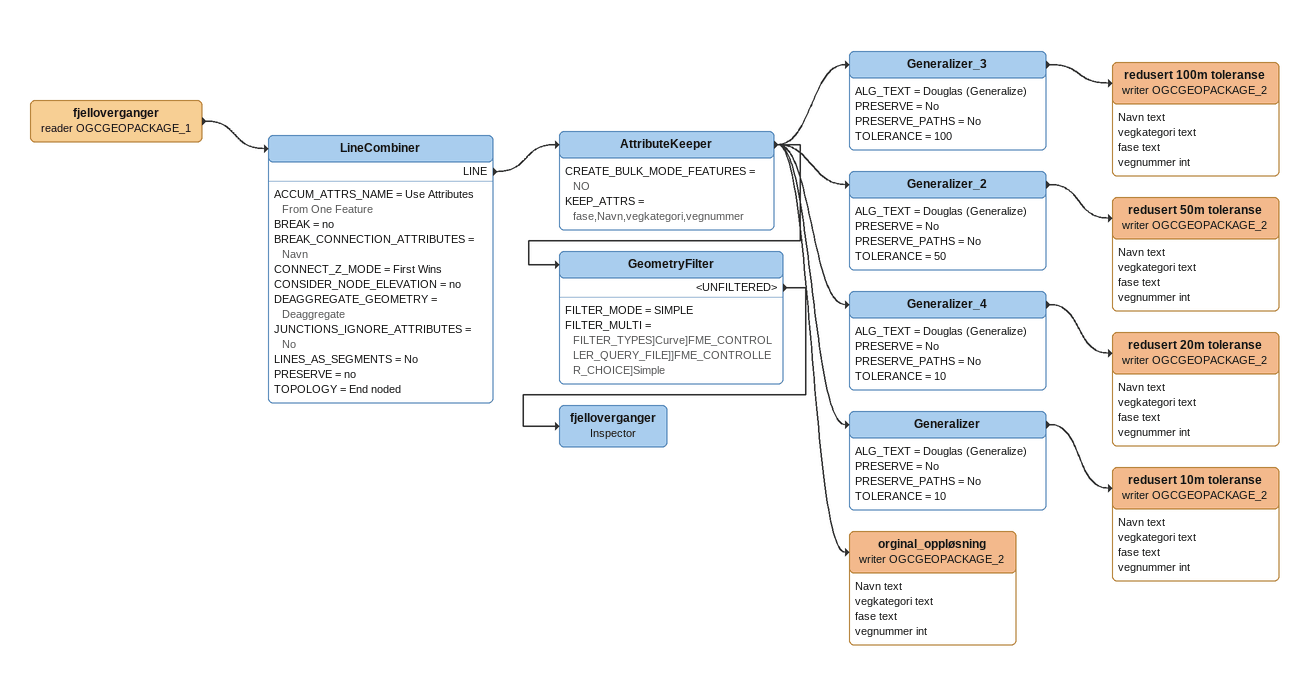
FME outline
fjelloverganger (reader OGCGEOPACKAGE_1)
    -> LineCombiner
LineCombiner
    ACCUM_ATTRS_NAME = Use Attributes From One Feature
    BREAK = no
    BREAK_CONNECTION_ATTRIBUTES = Navn
    CONNECT_Z_MODE = First Wins
    CONSIDER_NODE_ELEVATION = no
    DEAGGREGATE_GEOMETRY = Deaggregate
    JUNCTIONS_IGNORE_ATTRIBUTES = No
    LINES_AS_SEGMENTS = No
    PRESERVE = no
    TOPOLOGY = End noded
    LINE -> AttributeKeeper
AttributeKeeper
    CREATE_BULK_MODE_FEATURES = NO
    KEEP_ATTRS = fase,Navn,vegkategori,vegnummer
    -> GeometryFilter
    -> orginal_oppløsning (writer OGCGEOPACKAGE_2)
    -> Generalizer
    -> Generalizer_2
    -> Generalizer_3
    -> Generalizer_4
Generalizer_3
    ALG_TEXT = Douglas (Generalize)
    PRESERVE = No
    PRESERVE_PATHS = No
    TOLERANCE = 100
    -> redusert 100m toleranse (writer OGCGEOPACKAGE_2)
redusert 100m toleranse (writer OGCGEOPACKAGE_2)
    attributes: Navn text, vegkategori text, fase text, vegnummer int
Generalizer_2
    ALG_TEXT = Douglas (Generalize)
    PRESERVE = No
    PRESERVE_PATHS = No
    TOLERANCE = 50
    -> redusert 50m toleranse (writer OGCGEOPACKAGE_2)
redusert 50m toleranse (writer OGCGEOPACKAGE_2)
    attributes: Navn text, vegkategori text, fase text, vegnummer int
GeometryFilter
    FILTER_MODE = SIMPLE
    FILTER_MULTI = FILTER_TYPES]Curve]FME_CONTROLLER_QUERY_FILE]]FME_CONTROLLER_CHOICE]Simple
    <UNFILTERED> -> fjelloverganger
fjelloverganger: Inspector
Generalizer_4
    ALG_TEXT = Douglas (Generalize)
    PRESERVE = No
    PRESERVE_PATHS = No
    TOLERANCE = 10
    -> redusert 20m toleranse (writer OGCGEOPACKAGE_2)
redusert 20m toleranse (writer OGCGEOPACKAGE_2)
    attributes: Navn text, vegkategori text, fase text, vegnummer int
Generalizer
    ALG_TEXT = Douglas (Generalize)
    PRESERVE = No
    PRESERVE_PATHS = No
    TOLERANCE = 10
    -> redusert 10m toleranse (writer OGCGEOPACKAGE_2)
redusert 10m toleranse (writer OGCGEOPACKAGE_2)
    attributes: Navn text, vegkategori text, fase text, vegnummer int
orginal_oppløsning (writer OGCGEOPACKAGE_2)
    attributes: Navn text, vegkategori text, fase text, vegnummer int
